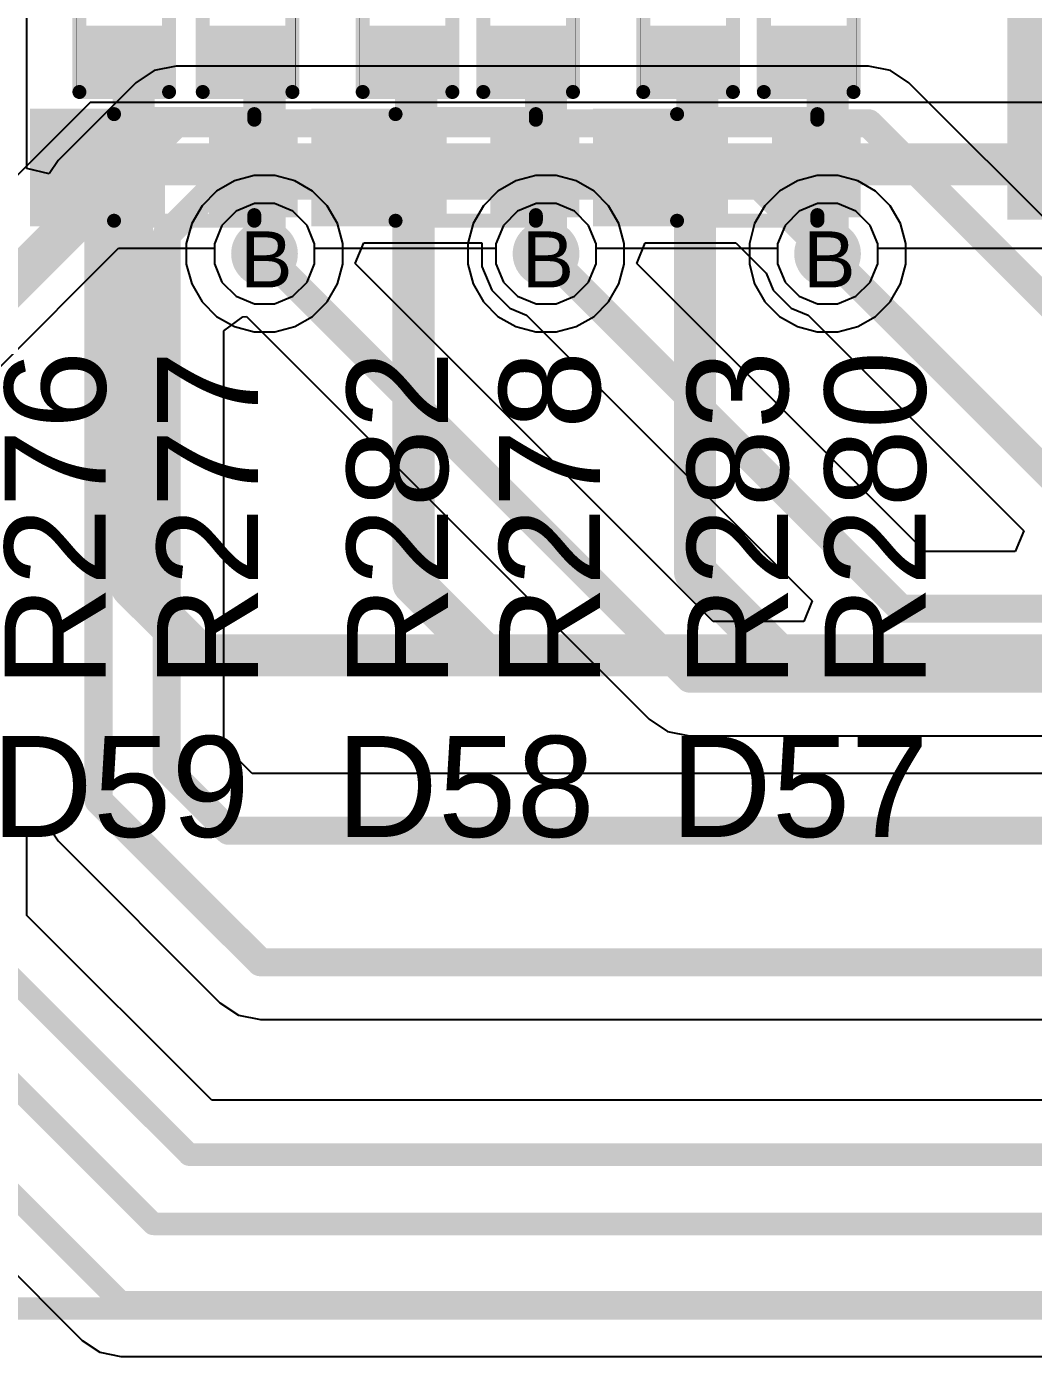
# Model space of a CAD drawing. Header units: inches. Extents: x 0 to 5379, y 0 to 5429.
# Drawn here: x 189.9 to 199.02, y 89.38 to 101.42 of the extents above; entities that cross this region are included whole.
import ezdxf

# ---------------------------------------------------------------- set-up
doc = ezdxf.new("R2010")
doc.units = ezdxf.units.IN
for name, color, linetype in [('Bottom Layer', 5, 'Continuous'), ('Bottom Solder', 6, 'Continuous'), ('Drill Drawing', 1, 'Continuous'), ('GND01', 16, 'Continuous'), ('GND02', 76, 'Continuous'), ('PWR', 156, 'Continuous'), ('SIG 01', 90, 'Continuous'), ('Top Layer', 1, 'Continuous'), ('Top Overlay', 2, 'Continuous'), ('Top Paste', 8, 'Continuous'), ('Top Solder', 216, 'Continuous'), ('Via Holes', 16, 'Continuous')]:
    doc.layers.add(name, color=color, linetype=linetype)
doc.styles.add('Arial', font='', dxfattribs={"height": 0.2})
doc.styles.get('Arial').set_extended_font_data('Arial')

# ---------------------------------------------------------------- blocks, each defined once
blk = doc.blocks.new('R___0402_487')
at = {"layer": 'Top Layer'}
for points in [[(-0.699, -0.318), (-0.699, 0.318), (-0.241, 0.318), (-0.241, -0.318)], [(0.241, -0.318), (0.241, 0.318), (0.699, 0.318), (0.699, -0.318)]]:
    blk.add_hatch(color=1, dxfattribs=at).paths.add_polyline_path(points)
at = {"layer": 'Top Paste'}
for points in [[(-0.699, -0.318), (-0.699, 0.318), (-0.241, 0.318), (-0.241, -0.318)], [(0.241, -0.318), (0.241, 0.318), (0.699, 0.318), (0.699, -0.318)]]:
    blk.add_hatch(color=8, dxfattribs=at).paths.add_polyline_path(points)
at = {"layer": 'Top Solder'}
for points in [[(-0.754, -0.373), (-0.754, 0.373), (-0.186, 0.373), (-0.186, -0.373)], [(0.186, -0.373), (0.186, 0.373), (0.754, 0.373), (0.754, -0.373)]]:
    blk.add_hatch(color=216, dxfattribs=at).paths.add_polyline_path(points)
at = {"layer": 'Top Overlay'}
for points in [[(-0.787, 0.406, 0.127, 0.127, 0), (0.787, 0.406, 0.127, 0.127, 0)], [(-0.787, 0.406, 0.127, 0.127, 0), (-0.787, -0.406, 0.127, 0.127, 0)], [(0.787, 0.406, 0.127, 0.127, 0), (0.787, -0.406, 0.127, 0.127, 0)], [(-0.787, -0.406, 0.127, 0.127, 0), (0.787, -0.406, 0.127, 0.127, 0)], [(-0.813, -0.432, 0.00323, 0.00323, 0), (0.813, -0.432, 0.00323, 0.00323, 0)]]:
    blk.add_lwpolyline(points, format="xyseb", dxfattribs=at)
for points in [[(-0.819, 0.406, 0.0635, 0.0635, 1), (-0.756, 0.406, 0.0635, 0.0635, 1)], [(-0.819, 0.406, 0.0635, 0.0635, 1), (-0.756, 0.406, 0.0635, 0.0635, 1)], [(0.756, 0.406, 0.0635, 0.0635, 1), (0.819, 0.406, 0.0635, 0.0635, 1)], [(0.756, 0.406, 0.0635, 0.0635, 1), (0.819, 0.406, 0.0635, 0.0635, 1)], [(-0.819, -0.406, 0.0635, 0.0635, 1), (-0.756, -0.406, 0.0635, 0.0635, 1)], [(-0.819, -0.406, 0.0635, 0.0635, 1), (-0.756, -0.406, 0.0635, 0.0635, 1)], [(0.756, -0.406, 0.0635, 0.0635, 1), (0.819, -0.406, 0.0635, 0.0635, 1)], [(0.756, -0.406, 0.0635, 0.0635, 1), (0.819, -0.406, 0.0635, 0.0635, 1)], [(-0.814, -0.432, 0.00161, 0.00161, 1), (-0.812, -0.432, 0.00161, 0.00161, 1)], [(0.812, -0.432, 0.00161, 0.00161, 1), (0.814, -0.432, 0.00161, 0.00161, 1)]]:
    blk.add_lwpolyline(points, format="xyseb", close=True, dxfattribs=at)
blk = doc.blocks.new('R___0402_488')
at = {"layer": 'Top Layer'}
for points in [[(-0.699, -0.318), (-0.699, 0.318), (-0.241, 0.318), (-0.241, -0.318)], [(0.241, -0.318), (0.241, 0.318), (0.699, 0.318), (0.699, -0.318)]]:
    blk.add_hatch(color=1, dxfattribs=at).paths.add_polyline_path(points)
at = {"layer": 'Top Paste'}
for points in [[(-0.699, -0.318), (-0.699, 0.318), (-0.241, 0.318), (-0.241, -0.318)], [(0.241, -0.318), (0.241, 0.318), (0.699, 0.318), (0.699, -0.318)]]:
    blk.add_hatch(color=8, dxfattribs=at).paths.add_polyline_path(points)
at = {"layer": 'Top Solder'}
for points in [[(-0.754, -0.373), (-0.754, 0.373), (-0.186, 0.373), (-0.186, -0.373)], [(0.186, -0.373), (0.186, 0.373), (0.754, 0.373), (0.754, -0.373)]]:
    blk.add_hatch(color=216, dxfattribs=at).paths.add_polyline_path(points)
at = {"layer": 'Top Overlay'}
for points in [[(-0.787, 0.406, 0.127, 0.127, 0), (0.787, 0.406, 0.127, 0.127, 0)], [(-0.787, 0.406, 0.127, 0.127, 0), (-0.787, -0.406, 0.127, 0.127, 0)], [(0.787, 0.406, 0.127, 0.127, 0), (0.787, -0.406, 0.127, 0.127, 0)], [(-0.787, -0.406, 0.127, 0.127, 0), (0.787, -0.406, 0.127, 0.127, 0)], [(-0.813, -0.432, 0.00323, 0.00323, 0), (0.813, -0.432, 0.00323, 0.00323, 0)]]:
    blk.add_lwpolyline(points, format="xyseb", dxfattribs=at)
for points in [[(-0.819, 0.406, 0.0635, 0.0635, 1), (-0.756, 0.406, 0.0635, 0.0635, 1)], [(-0.819, 0.406, 0.0635, 0.0635, 1), (-0.756, 0.406, 0.0635, 0.0635, 1)], [(0.756, 0.406, 0.0635, 0.0635, 1), (0.819, 0.406, 0.0635, 0.0635, 1)], [(0.756, 0.406, 0.0635, 0.0635, 1), (0.819, 0.406, 0.0635, 0.0635, 1)], [(-0.819, -0.406, 0.0635, 0.0635, 1), (-0.756, -0.406, 0.0635, 0.0635, 1)], [(-0.819, -0.406, 0.0635, 0.0635, 1), (-0.756, -0.406, 0.0635, 0.0635, 1)], [(0.756, -0.406, 0.0635, 0.0635, 1), (0.819, -0.406, 0.0635, 0.0635, 1)], [(0.756, -0.406, 0.0635, 0.0635, 1), (0.819, -0.406, 0.0635, 0.0635, 1)], [(-0.814, -0.432, 0.00161, 0.00161, 1), (-0.812, -0.432, 0.00161, 0.00161, 1)], [(0.812, -0.432, 0.00161, 0.00161, 1), (0.814, -0.432, 0.00161, 0.00161, 1)]]:
    blk.add_lwpolyline(points, format="xyseb", close=True, dxfattribs=at)
blk = doc.blocks.new('R___0402_490')
at = {"layer": 'Top Layer'}
for points in [[(-0.699, -0.318), (-0.699, 0.318), (-0.241, 0.318), (-0.241, -0.318)], [(0.241, -0.318), (0.241, 0.318), (0.699, 0.318), (0.699, -0.318)]]:
    blk.add_hatch(color=1, dxfattribs=at).paths.add_polyline_path(points)
at = {"layer": 'Top Paste'}
for points in [[(-0.699, -0.318), (-0.699, 0.318), (-0.241, 0.318), (-0.241, -0.318)], [(0.241, -0.318), (0.241, 0.318), (0.699, 0.318), (0.699, -0.318)]]:
    blk.add_hatch(color=8, dxfattribs=at).paths.add_polyline_path(points)
at = {"layer": 'Top Solder'}
for points in [[(-0.754, -0.373), (-0.754, 0.373), (-0.186, 0.373), (-0.186, -0.373)], [(0.186, -0.373), (0.186, 0.373), (0.754, 0.373), (0.754, -0.373)]]:
    blk.add_hatch(color=216, dxfattribs=at).paths.add_polyline_path(points)
at = {"layer": 'Top Overlay'}
for points in [[(-0.787, 0.406, 0.127, 0.127, 0), (0.787, 0.406, 0.127, 0.127, 0)], [(-0.787, 0.406, 0.127, 0.127, 0), (-0.787, -0.406, 0.127, 0.127, 0)], [(0.787, 0.406, 0.127, 0.127, 0), (0.787, -0.406, 0.127, 0.127, 0)], [(-0.787, -0.406, 0.127, 0.127, 0), (0.787, -0.406, 0.127, 0.127, 0)], [(-0.813, -0.432, 0.00323, 0.00323, 0), (0.813, -0.432, 0.00323, 0.00323, 0)]]:
    blk.add_lwpolyline(points, format="xyseb", dxfattribs=at)
for points in [[(-0.819, 0.406, 0.0635, 0.0635, 1), (-0.756, 0.406, 0.0635, 0.0635, 1)], [(-0.819, 0.406, 0.0635, 0.0635, 1), (-0.756, 0.406, 0.0635, 0.0635, 1)], [(0.756, 0.406, 0.0635, 0.0635, 1), (0.819, 0.406, 0.0635, 0.0635, 1)], [(0.756, 0.406, 0.0635, 0.0635, 1), (0.819, 0.406, 0.0635, 0.0635, 1)], [(-0.819, -0.406, 0.0635, 0.0635, 1), (-0.756, -0.406, 0.0635, 0.0635, 1)], [(-0.819, -0.406, 0.0635, 0.0635, 1), (-0.756, -0.406, 0.0635, 0.0635, 1)], [(0.756, -0.406, 0.0635, 0.0635, 1), (0.819, -0.406, 0.0635, 0.0635, 1)], [(0.756, -0.406, 0.0635, 0.0635, 1), (0.819, -0.406, 0.0635, 0.0635, 1)], [(-0.814, -0.432, 0.00161, 0.00161, 1), (-0.812, -0.432, 0.00161, 0.00161, 1)], [(0.812, -0.432, 0.00161, 0.00161, 1), (0.814, -0.432, 0.00161, 0.00161, 1)]]:
    blk.add_lwpolyline(points, format="xyseb", close=True, dxfattribs=at)
blk = doc.blocks.new('R___0402_492')
at = {"layer": 'Top Layer'}
for points in [[(-0.699, -0.318), (-0.699, 0.317), (-0.241, 0.317), (-0.241, -0.318)], [(0.241, -0.318), (0.241, 0.317), (0.699, 0.317), (0.699, -0.318)]]:
    blk.add_hatch(color=1, dxfattribs=at).paths.add_polyline_path(points)
at = {"layer": 'Top Paste'}
for points in [[(-0.699, -0.318), (-0.699, 0.317), (-0.241, 0.317), (-0.241, -0.318)], [(0.241, -0.318), (0.241, 0.317), (0.699, 0.317), (0.699, -0.318)]]:
    blk.add_hatch(color=8, dxfattribs=at).paths.add_polyline_path(points)
at = {"layer": 'Top Solder'}
for points in [[(-0.754, -0.373), (-0.754, 0.373), (-0.186, 0.373), (-0.186, -0.373)], [(0.186, -0.373), (0.186, 0.373), (0.754, 0.373), (0.754, -0.373)]]:
    blk.add_hatch(color=216, dxfattribs=at).paths.add_polyline_path(points)
at = {"layer": 'Top Overlay'}
for points in [[(0.787, 0.406, 0.127, 0.127, 0), (-0.787, 0.406, 0.127, 0.127, 0)], [(-0.787, -0.406, 0.127, 0.127, 0), (-0.787, 0.406, 0.127, 0.127, 0)], [(0.787, -0.406, 0.127, 0.127, 0), (0.787, 0.406, 0.127, 0.127, 0)], [(0.787, -0.406, 0.127, 0.127, 0), (-0.787, -0.406, 0.127, 0.127, 0)], [(0.813, -0.432, 0.00323, 0.00323, 0), (-0.813, -0.432, 0.00323, 0.00323, 0)]]:
    blk.add_lwpolyline(points, format="xyseb", dxfattribs=at)
for points in [[(-0.819, 0.406, 0.0635, 0.0635, 1), (-0.756, 0.406, 0.0635, 0.0635, 1)], [(-0.819, 0.406, 0.0635, 0.0635, 1), (-0.756, 0.406, 0.0635, 0.0635, 1)], [(0.756, 0.406, 0.0635, 0.0635, 1), (0.819, 0.406, 0.0635, 0.0635, 1)], [(0.756, 0.406, 0.0635, 0.0635, 1), (0.819, 0.406, 0.0635, 0.0635, 1)], [(-0.819, -0.406, 0.0635, 0.0635, 1), (-0.756, -0.406, 0.0635, 0.0635, 1)], [(-0.819, -0.406, 0.0635, 0.0635, 1), (-0.756, -0.406, 0.0635, 0.0635, 1)], [(0.756, -0.406, 0.0635, 0.0635, 1), (0.819, -0.406, 0.0635, 0.0635, 1)], [(0.756, -0.406, 0.0635, 0.0635, 1), (0.819, -0.406, 0.0635, 0.0635, 1)], [(-0.814, -0.432, 0.00161, 0.00161, 1), (-0.812, -0.432, 0.00161, 0.00161, 1)], [(0.812, -0.432, 0.00161, 0.00161, 1), (0.814, -0.432, 0.00161, 0.00161, 1)]]:
    blk.add_lwpolyline(points, format="xyseb", close=True, dxfattribs=at)
blk = doc.blocks.new('R___0402_493')
at = {"layer": 'Top Layer'}
for points in [[(-0.699, -0.318), (-0.699, 0.317), (-0.241, 0.317), (-0.241, -0.318)], [(0.241, -0.318), (0.241, 0.317), (0.699, 0.317), (0.699, -0.318)]]:
    blk.add_hatch(color=1, dxfattribs=at).paths.add_polyline_path(points)
at = {"layer": 'Top Paste'}
for points in [[(-0.699, -0.318), (-0.699, 0.317), (-0.241, 0.317), (-0.241, -0.318)], [(0.241, -0.318), (0.241, 0.317), (0.699, 0.317), (0.699, -0.318)]]:
    blk.add_hatch(color=8, dxfattribs=at).paths.add_polyline_path(points)
at = {"layer": 'Top Solder'}
for points in [[(-0.754, -0.373), (-0.754, 0.373), (-0.186, 0.373), (-0.186, -0.373)], [(0.186, -0.373), (0.186, 0.373), (0.754, 0.373), (0.754, -0.373)]]:
    blk.add_hatch(color=216, dxfattribs=at).paths.add_polyline_path(points)
at = {"layer": 'Top Overlay'}
for points in [[(0.787, 0.406, 0.127, 0.127, 0), (-0.787, 0.406, 0.127, 0.127, 0)], [(-0.787, -0.406, 0.127, 0.127, 0), (-0.787, 0.406, 0.127, 0.127, 0)], [(0.787, -0.406, 0.127, 0.127, 0), (0.787, 0.406, 0.127, 0.127, 0)], [(0.787, -0.406, 0.127, 0.127, 0), (-0.787, -0.406, 0.127, 0.127, 0)], [(0.813, -0.432, 0.00323, 0.00323, 0), (-0.813, -0.432, 0.00323, 0.00323, 0)]]:
    blk.add_lwpolyline(points, format="xyseb", dxfattribs=at)
for points in [[(-0.819, 0.406, 0.0635, 0.0635, 1), (-0.756, 0.406, 0.0635, 0.0635, 1)], [(-0.819, 0.406, 0.0635, 0.0635, 1), (-0.756, 0.406, 0.0635, 0.0635, 1)], [(0.756, 0.406, 0.0635, 0.0635, 1), (0.819, 0.406, 0.0635, 0.0635, 1)], [(0.756, 0.406, 0.0635, 0.0635, 1), (0.819, 0.406, 0.0635, 0.0635, 1)], [(-0.819, -0.406, 0.0635, 0.0635, 1), (-0.756, -0.406, 0.0635, 0.0635, 1)], [(-0.819, -0.406, 0.0635, 0.0635, 1), (-0.756, -0.406, 0.0635, 0.0635, 1)], [(0.756, -0.406, 0.0635, 0.0635, 1), (0.819, -0.406, 0.0635, 0.0635, 1)], [(0.756, -0.406, 0.0635, 0.0635, 1), (0.819, -0.406, 0.0635, 0.0635, 1)], [(-0.814, -0.432, 0.00161, 0.00161, 1), (-0.812, -0.432, 0.00161, 0.00161, 1)], [(0.812, -0.432, 0.00161, 0.00161, 1), (0.814, -0.432, 0.00161, 0.00161, 1)]]:
    blk.add_lwpolyline(points, format="xyseb", close=True, dxfattribs=at)
blk = doc.blocks.new('R___0402_494')
at = {"layer": 'Top Layer'}
for points in [[(-0.699, -0.318), (-0.699, 0.317), (-0.241, 0.317), (-0.241, -0.318)], [(0.241, -0.318), (0.241, 0.317), (0.699, 0.317), (0.699, -0.318)]]:
    blk.add_hatch(color=1, dxfattribs=at).paths.add_polyline_path(points)
at = {"layer": 'Top Paste'}
for points in [[(-0.699, -0.318), (-0.699, 0.317), (-0.241, 0.317), (-0.241, -0.318)], [(0.241, -0.318), (0.241, 0.317), (0.699, 0.317), (0.699, -0.318)]]:
    blk.add_hatch(color=8, dxfattribs=at).paths.add_polyline_path(points)
at = {"layer": 'Top Solder'}
for points in [[(-0.754, -0.373), (-0.754, 0.373), (-0.186, 0.373), (-0.186, -0.373)], [(0.186, -0.373), (0.186, 0.373), (0.754, 0.373), (0.754, -0.373)]]:
    blk.add_hatch(color=216, dxfattribs=at).paths.add_polyline_path(points)
at = {"layer": 'Top Overlay'}
for points in [[(0.787, 0.406, 0.127, 0.127, 0), (-0.787, 0.406, 0.127, 0.127, 0)], [(-0.787, -0.406, 0.127, 0.127, 0), (-0.787, 0.406, 0.127, 0.127, 0)], [(0.787, -0.406, 0.127, 0.127, 0), (0.787, 0.406, 0.127, 0.127, 0)], [(0.787, -0.406, 0.127, 0.127, 0), (-0.787, -0.406, 0.127, 0.127, 0)], [(0.813, -0.432, 0.00323, 0.00323, 0), (-0.813, -0.432, 0.00323, 0.00323, 0)]]:
    blk.add_lwpolyline(points, format="xyseb", dxfattribs=at)
for points in [[(-0.819, 0.406, 0.0635, 0.0635, 1), (-0.756, 0.406, 0.0635, 0.0635, 1)], [(-0.819, 0.406, 0.0635, 0.0635, 1), (-0.756, 0.406, 0.0635, 0.0635, 1)], [(0.756, 0.406, 0.0635, 0.0635, 1), (0.819, 0.406, 0.0635, 0.0635, 1)], [(0.756, 0.406, 0.0635, 0.0635, 1), (0.819, 0.406, 0.0635, 0.0635, 1)], [(-0.819, -0.406, 0.0635, 0.0635, 1), (-0.756, -0.406, 0.0635, 0.0635, 1)], [(-0.819, -0.406, 0.0635, 0.0635, 1), (-0.756, -0.406, 0.0635, 0.0635, 1)], [(0.756, -0.406, 0.0635, 0.0635, 1), (0.819, -0.406, 0.0635, 0.0635, 1)], [(0.756, -0.406, 0.0635, 0.0635, 1), (0.819, -0.406, 0.0635, 0.0635, 1)], [(-0.814, -0.432, 0.00161, 0.00161, 1), (-0.812, -0.432, 0.00161, 0.00161, 1)], [(0.812, -0.432, 0.00161, 0.00161, 1), (0.814, -0.432, 0.00161, 0.00161, 1)]]:
    blk.add_lwpolyline(points, format="xyseb", close=True, dxfattribs=at)
blk = doc.blocks.new('SOD_523_877')
at = {"layer": 'Top Layer'}
for points in [[(-0.9, 0.35), (-0.3, 0.35), (-0.3, -0.35), (-0.9, -0.35)], [(0.3, 0.35), (0.9, 0.35), (0.9, -0.35), (0.3, -0.35)]]:
    blk.add_hatch(color=1, dxfattribs=at).paths.add_polyline_path(points)
at = {"layer": 'Top Overlay'}
for points in [[(0.66, 0.356), (1.422, 0.356), (1.422, 0.534), (0.66, 0.534)], [(0.939, -0.381), (1.422, -0.381), (1.422, 0.381), (0.939, 0.381)], [(0.66, -0.533), (1.422, -0.533), (1.422, -0.355), (0.66, -0.355)]]:
    blk.add_hatch(color=2, dxfattribs=at).paths.add_polyline_path(points)
at = {"layer": 'Top Paste'}
for points in [[(-0.9, 0.35), (-0.3, 0.35), (-0.3, -0.35), (-0.9, -0.35)], [(0.3, 0.35), (0.9, 0.35), (0.9, -0.35), (0.3, -0.35)]]:
    blk.add_hatch(color=8, dxfattribs=at).paths.add_polyline_path(points)
at = {"layer": 'Top Solder'}
for points in [[(-1.002, 0.452), (-0.198, 0.452), (-0.198, -0.452), (-1.002, -0.452)], [(0.198, 0.452), (1.002, 0.452), (1.002, -0.452), (0.198, -0.452)]]:
    blk.add_hatch(color=216, dxfattribs=at).paths.add_polyline_path(points)
at = {"layer": 'Top Overlay'}
for points in [[(0.66, 0.483, 0.127, 0.127, 0), (-0.61, 0.483, 0.127, 0.127, 0)], [(-0.61, 0.482, 0.127, 0.127, 0), (-0.61, 0.432, 0.127, 0.127, 0)], [(-0.61, -0.432, 0.127, 0.127, 0), (-0.61, -0.482, 0.127, 0.127, 0)], [(0.66, -0.483, 0.127, 0.127, 0), (-0.61, -0.483, 0.127, 0.127, 0)]]:
    blk.add_lwpolyline(points, format="xyseb", dxfattribs=at)
for points in [[(-0.641, 0.483, 0.0635, 0.0635, 1), (-0.578, 0.483, 0.0635, 0.0635, 1)], [(-0.641, 0.482, 0.0635, 0.0635, 1), (-0.578, 0.482, 0.0635, 0.0635, 1)], [(-0.641, 0.432, 0.0635, 0.0635, 1), (-0.578, 0.432, 0.0635, 0.0635, 1)], [(0.629, 0.483, 0.0635, 0.0635, 1), (0.692, 0.483, 0.0635, 0.0635, 1)], [(-0.641, -0.432, 0.0635, 0.0635, 1), (-0.578, -0.432, 0.0635, 0.0635, 1)], [(-0.641, -0.482, 0.0635, 0.0635, 1), (-0.578, -0.482, 0.0635, 0.0635, 1)], [(-0.641, -0.483, 0.0635, 0.0635, 1), (-0.578, -0.483, 0.0635, 0.0635, 1)], [(0.629, -0.483, 0.0635, 0.0635, 1), (0.692, -0.483, 0.0635, 0.0635, 1)]]:
    blk.add_lwpolyline(points, format="xyseb", close=True, dxfattribs=at)
blk = doc.blocks.new('SOD_523_878')
at = {"layer": 'Top Layer'}
for points in [[(-0.9, 0.35), (-0.3, 0.35), (-0.3, -0.35), (-0.9, -0.35)], [(0.3, 0.35), (0.9, 0.35), (0.9, -0.35), (0.3, -0.35)]]:
    blk.add_hatch(color=1, dxfattribs=at).paths.add_polyline_path(points)
at = {"layer": 'Top Overlay'}
for points in [[(0.66, 0.356), (1.422, 0.356), (1.422, 0.533), (0.66, 0.533)], [(0.939, -0.381), (1.422, -0.381), (1.422, 0.381), (0.939, 0.381)], [(0.66, -0.533), (1.422, -0.533), (1.422, -0.356), (0.66, -0.356)]]:
    blk.add_hatch(color=2, dxfattribs=at).paths.add_polyline_path(points)
at = {"layer": 'Top Paste'}
for points in [[(-0.9, 0.35), (-0.3, 0.35), (-0.3, -0.35), (-0.9, -0.35)], [(0.3, 0.35), (0.9, 0.35), (0.9, -0.35), (0.3, -0.35)]]:
    blk.add_hatch(color=8, dxfattribs=at).paths.add_polyline_path(points)
at = {"layer": 'Top Solder'}
for points in [[(-1.002, 0.452), (-0.198, 0.452), (-0.198, -0.452), (-1.002, -0.452)], [(0.198, 0.452), (1.002, 0.452), (1.002, -0.452), (0.198, -0.452)]]:
    blk.add_hatch(color=216, dxfattribs=at).paths.add_polyline_path(points)
at = {"layer": 'Top Overlay'}
for points in [[(0.66, 0.483, 0.127, 0.127, 0), (-0.61, 0.483, 0.127, 0.127, 0)], [(-0.61, 0.482, 0.127, 0.127, 0), (-0.61, 0.432, 0.127, 0.127, 0)], [(-0.61, -0.432, 0.127, 0.127, 0), (-0.61, -0.482, 0.127, 0.127, 0)], [(0.66, -0.483, 0.127, 0.127, 0), (-0.61, -0.483, 0.127, 0.127, 0)]]:
    blk.add_lwpolyline(points, format="xyseb", dxfattribs=at)
for points in [[(-0.641, 0.483, 0.0635, 0.0635, 1), (-0.578, 0.483, 0.0635, 0.0635, 1)], [(-0.641, 0.482, 0.0635, 0.0635, 1), (-0.578, 0.482, 0.0635, 0.0635, 1)], [(-0.641, 0.432, 0.0635, 0.0635, 1), (-0.578, 0.432, 0.0635, 0.0635, 1)], [(0.629, 0.483, 0.0635, 0.0635, 1), (0.692, 0.483, 0.0635, 0.0635, 1)], [(-0.641, -0.432, 0.0635, 0.0635, 1), (-0.578, -0.432, 0.0635, 0.0635, 1)], [(-0.641, -0.482, 0.0635, 0.0635, 1), (-0.578, -0.482, 0.0635, 0.0635, 1)], [(-0.641, -0.483, 0.0635, 0.0635, 1), (-0.578, -0.483, 0.0635, 0.0635, 1)], [(0.629, -0.483, 0.0635, 0.0635, 1), (0.692, -0.483, 0.0635, 0.0635, 1)]]:
    blk.add_lwpolyline(points, format="xyseb", close=True, dxfattribs=at)
blk = doc.blocks.new('SOD_523_879')
at = {"layer": 'Top Layer'}
for points in [[(-0.9, 0.35), (-0.3, 0.35), (-0.3, -0.35), (-0.9, -0.35)], [(0.3, 0.35), (0.9, 0.35), (0.9, -0.35), (0.3, -0.35)]]:
    blk.add_hatch(color=1, dxfattribs=at).paths.add_polyline_path(points)
at = {"layer": 'Top Overlay'}
for points in [[(0.66, 0.356), (1.422, 0.356), (1.422, 0.533), (0.66, 0.533)], [(0.939, -0.381), (1.422, -0.381), (1.422, 0.381), (0.939, 0.381)], [(0.66, -0.533), (1.422, -0.533), (1.422, -0.356), (0.66, -0.356)]]:
    blk.add_hatch(color=2, dxfattribs=at).paths.add_polyline_path(points)
at = {"layer": 'Top Paste'}
for points in [[(-0.9, 0.35), (-0.3, 0.35), (-0.3, -0.35), (-0.9, -0.35)], [(0.3, 0.35), (0.9, 0.35), (0.9, -0.35), (0.3, -0.35)]]:
    blk.add_hatch(color=8, dxfattribs=at).paths.add_polyline_path(points)
at = {"layer": 'Top Solder'}
for points in [[(-1.002, 0.452), (-0.198, 0.452), (-0.198, -0.452), (-1.002, -0.452)], [(0.198, 0.452), (1.002, 0.452), (1.002, -0.452), (0.198, -0.452)]]:
    blk.add_hatch(color=216, dxfattribs=at).paths.add_polyline_path(points)
at = {"layer": 'Top Overlay'}
for points in [[(0.66, 0.483, 0.127, 0.127, 0), (-0.61, 0.483, 0.127, 0.127, 0)], [(-0.61, 0.482, 0.127, 0.127, 0), (-0.61, 0.432, 0.127, 0.127, 0)], [(-0.61, -0.432, 0.127, 0.127, 0), (-0.61, -0.482, 0.127, 0.127, 0)], [(0.66, -0.483, 0.127, 0.127, 0), (-0.61, -0.483, 0.127, 0.127, 0)]]:
    blk.add_lwpolyline(points, format="xyseb", dxfattribs=at)
for points in [[(-0.641, 0.483, 0.0635, 0.0635, 1), (-0.578, 0.483, 0.0635, 0.0635, 1)], [(-0.641, 0.482, 0.0635, 0.0635, 1), (-0.578, 0.482, 0.0635, 0.0635, 1)], [(-0.641, 0.432, 0.0635, 0.0635, 1), (-0.578, 0.432, 0.0635, 0.0635, 1)], [(0.629, 0.483, 0.0635, 0.0635, 1), (0.692, 0.483, 0.0635, 0.0635, 1)], [(-0.641, -0.432, 0.0635, 0.0635, 1), (-0.578, -0.432, 0.0635, 0.0635, 1)], [(-0.641, -0.482, 0.0635, 0.0635, 1), (-0.578, -0.482, 0.0635, 0.0635, 1)], [(-0.641, -0.483, 0.0635, 0.0635, 1), (-0.578, -0.483, 0.0635, 0.0635, 1)], [(0.629, -0.483, 0.0635, 0.0635, 1), (0.692, -0.483, 0.0635, 0.0635, 1)]]:
    blk.add_lwpolyline(points, format="xyseb", close=True, dxfattribs=at)

msp = doc.modelspace()

# ---------------------------------------------------------------- hatches: boundary and pattern name
at = {"layer": 'Bottom Layer'}
h = msp.add_hatch(color=5, dxfattribs=at)
edge = h.paths.add_edge_path()
edge.add_arc((192.058, 99.365), 0.2, 0, 360)
h = msp.add_hatch(color=5, dxfattribs=at)
edge = h.paths.add_edge_path()
edge.add_arc((194.607, 99.365), 0.2, 0, 360)
h = msp.add_hatch(color=5, dxfattribs=at)
edge = h.paths.add_edge_path()
edge.add_arc((197.156, 99.365), 0.2, 0, 360)
at = {"layer": 'Bottom Solder'}
h = msp.add_hatch(color=6, dxfattribs=at)
edge = h.paths.add_edge_path()
edge.add_arc((192.058, 99.365), 0.302, 0, 360)
h = msp.add_hatch(color=6, dxfattribs=at)
edge = h.paths.add_edge_path()
edge.add_arc((194.607, 99.365), 0.302, 0, 360)
h = msp.add_hatch(color=6, dxfattribs=at)
edge = h.paths.add_edge_path()
edge.add_arc((197.156, 99.365), 0.302, 0, 360)
at = {"layer": 'GND01'}
h = msp.add_hatch(color=16, dxfattribs=at)
edge = h.paths.add_edge_path()
edge.add_arc((192.058, 99.365), 0.2, 0, 360)
h = msp.add_hatch(color=16, dxfattribs=at)
edge = h.paths.add_edge_path()
edge.add_arc((194.607, 99.365), 0.2, 0, 360)
h = msp.add_hatch(color=16, dxfattribs=at)
edge = h.paths.add_edge_path()
edge.add_arc((197.156, 99.365), 0.2, 0, 360)
at = {"layer": 'GND02'}
h = msp.add_hatch(color=76, dxfattribs=at)
edge = h.paths.add_edge_path()
edge.add_arc((192.058, 99.365), 0.2, 0, 360)
h = msp.add_hatch(color=76, dxfattribs=at)
edge = h.paths.add_edge_path()
edge.add_arc((194.607, 99.365), 0.2, 0, 360)
h = msp.add_hatch(color=76, dxfattribs=at)
edge = h.paths.add_edge_path()
edge.add_arc((197.156, 99.365), 0.2, 0, 360)
at = {"layer": 'PWR'}
h = msp.add_hatch(color=156, dxfattribs=at)
edge = h.paths.add_edge_path()
edge.add_arc((192.058, 99.365), 0.2, 0, 360)
h = msp.add_hatch(color=156, dxfattribs=at)
edge = h.paths.add_edge_path()
edge.add_arc((194.607, 99.365), 0.2, 0, 360)
h = msp.add_hatch(color=156, dxfattribs=at)
edge = h.paths.add_edge_path()
edge.add_arc((197.156, 99.365), 0.2, 0, 360)
at = {"layer": 'SIG 01'}
h = msp.add_hatch(color=90, dxfattribs=at)
edge = h.paths.add_edge_path()
edge.add_arc((192.058, 99.365), 0.2, 0, 360)
h = msp.add_hatch(color=90, dxfattribs=at)
edge = h.paths.add_edge_path()
edge.add_arc((194.607, 99.365), 0.2, 0, 360)
h = msp.add_hatch(color=90, dxfattribs=at)
edge = h.paths.add_edge_path()
edge.add_arc((197.156, 99.365), 0.2, 0, 360)
at = {"layer": 'Top Layer'}
msp.add_hatch(color=1, dxfattribs=at).paths.add_polyline_path([(198.785, 99.674), (200.554, 99.674), (200.554, 105.826), (198.785, 105.826)])
h = msp.add_hatch(color=1, dxfattribs=at)
edge = h.paths.add_edge_path()
edge.add_arc((192.058, 99.365), 0.2, 0, 360)
h = msp.add_hatch(color=1, dxfattribs=at)
edge = h.paths.add_edge_path()
edge.add_arc((194.607, 99.365), 0.2, 0, 360)
h = msp.add_hatch(color=1, dxfattribs=at)
edge = h.paths.add_edge_path()
edge.add_arc((197.156, 99.365), 0.2, 0, 360)
at = {"layer": 'Top Solder'}
h = msp.add_hatch(color=216, dxfattribs=at)
edge = h.paths.add_edge_path()
edge.add_arc((192.058, 99.365), 0.302, 0, 360)
h = msp.add_hatch(color=216, dxfattribs=at)
edge = h.paths.add_edge_path()
edge.add_arc((194.607, 99.365), 0.302, 0, 360)
h = msp.add_hatch(color=216, dxfattribs=at)
edge = h.paths.add_edge_path()
edge.add_arc((197.156, 99.365), 0.302, 0, 360)
at = {"layer": 'Via Holes'}
h = msp.add_hatch(color=7, dxfattribs=at)
edge = h.paths.add_edge_path()
edge.add_arc((192.058, 99.365), 0.1, 0, 360)
h = msp.add_hatch(color=7, dxfattribs=at)
edge = h.paths.add_edge_path()
edge.add_arc((194.607, 99.365), 0.1, 0, 360)
h = msp.add_hatch(color=7, dxfattribs=at)
edge = h.paths.add_edge_path()
edge.add_arc((197.156, 99.365), 0.1, 0, 360)

# ---------------------------------------------------------------- linework, layer by layer
at = {"layer": 'Bottom Layer'}
for p, q in [((191.785, 100.025), (191.624, 99.931)), ((191.965, 100.073), (191.785, 100.025)), ((192.152, 100.073), (191.965, 100.073)), ((192.332, 100.025), (192.152, 100.073)), ((192.493, 99.931), (192.332, 100.025)), ((194.334, 100.025), (194.172, 99.931)), ((194.514, 100.073), (194.334, 100.025)), ((194.7, 100.073), (194.514, 100.073)), ((194.88, 100.025), (194.7, 100.073)), ((195.042, 99.931), (194.88, 100.025)), ((196.883, 100.025), (196.721, 99.931)), ((197.063, 100.073), (196.883, 100.025)), ((197.249, 100.073), (197.063, 100.073)), ((197.429, 100.025), (197.249, 100.073)), ((197.591, 99.931), (197.429, 100.025)), ((191.624, 99.931), (191.492, 99.8)), ((192.625, 99.8), (192.493, 99.931)), ((194.172, 99.931), (194.041, 99.8)), ((195.174, 99.8), (195.042, 99.931)), ((196.721, 99.931), (196.589, 99.8)), ((197.722, 99.8), (197.591, 99.931)), ((191.492, 99.8), (191.399, 99.638)), ((192.718, 99.638), (192.625, 99.8)), ((194.041, 99.8), (193.947, 99.638)), ((195.267, 99.638), (195.174, 99.8)), ((196.589, 99.8), (196.496, 99.638)), ((197.816, 99.638), (197.722, 99.8)), ((191.399, 99.638), (191.35, 99.458)), ((192.766, 99.458), (192.718, 99.638)), ((193.947, 99.638), (193.899, 99.458)), ((195.315, 99.458), (195.267, 99.638)), ((196.496, 99.638), (196.448, 99.458)), ((197.864, 99.458), (197.816, 99.638)), ((191.35, 99.458), (191.35, 99.272)), ((192.766, 99.272), (192.766, 99.458)), ((193.899, 99.458), (193.899, 99.272)), ((195.315, 99.272), (195.315, 99.458)), ((196.448, 99.458), (196.448, 99.272)), ((197.864, 99.272), (197.864, 99.458)), ((191.35, 99.272), (191.399, 99.092)), ((192.718, 99.092), (192.766, 99.272)), ((193.899, 99.272), (193.947, 99.092)), ((195.267, 99.092), (195.315, 99.272)), ((196.448, 99.272), (196.496, 99.092)), ((197.816, 99.092), (197.864, 99.272)), ((191.399, 99.092), (191.492, 98.93)), ((192.625, 98.93), (192.718, 99.092)), ((193.947, 99.092), (194.041, 98.93)), ((195.174, 98.93), (195.267, 99.092)), ((196.496, 99.092), (196.589, 98.93)), ((197.722, 98.93), (197.816, 99.092)), ((191.492, 98.93), (191.624, 98.798)), ((192.493, 98.798), (192.625, 98.93)), ((194.041, 98.93), (194.172, 98.798)), ((195.042, 98.798), (195.174, 98.93)), ((196.589, 98.93), (196.721, 98.798)), ((197.591, 98.798), (197.722, 98.93)), ((191.624, 98.798), (191.785, 98.705)), ((192.332, 98.705), (192.493, 98.798)), ((194.172, 98.798), (194.334, 98.705)), ((194.88, 98.705), (195.042, 98.798)), ((196.721, 98.798), (196.883, 98.705)), ((197.429, 98.705), (197.591, 98.798)), ((191.785, 98.705), (191.965, 98.657)), ((192.152, 98.657), (192.332, 98.705)), ((194.334, 98.705), (194.514, 98.657)), ((194.7, 98.657), (194.88, 98.705)), ((196.883, 98.705), (197.063, 98.657)), ((197.249, 98.657), (197.429, 98.705)), ((191.965, 98.657), (192.152, 98.657)), ((194.514, 98.657), (194.7, 98.657)), ((197.063, 98.657), (197.249, 98.657))]:
    msp.add_line(p, q, dxfattribs=at)
at = {"layer": 'GND01'}
for p, q in [((191.801, 99.75), (191.673, 99.622)), ((191.968, 99.819), (191.801, 99.75)), ((192.149, 99.819), (191.968, 99.819)), ((192.315, 99.75), (192.149, 99.819)), ((192.443, 99.622), (192.315, 99.75)), ((194.35, 99.75), (194.222, 99.622)), ((194.517, 99.819), (194.35, 99.75)), ((194.698, 99.819), (194.517, 99.819)), ((194.864, 99.75), (194.698, 99.819)), ((194.992, 99.622), (194.864, 99.75)), ((196.899, 99.75), (196.771, 99.622)), ((197.065, 99.819), (196.899, 99.75)), ((197.246, 99.819), (197.065, 99.819)), ((197.413, 99.75), (197.246, 99.819)), ((197.541, 99.622), (197.413, 99.75)), ((191.673, 99.622), (191.604, 99.455)), ((192.512, 99.455), (192.443, 99.622)), ((194.222, 99.622), (194.153, 99.455)), ((195.061, 99.455), (194.992, 99.622)), ((196.771, 99.622), (196.702, 99.455)), ((197.61, 99.455), (197.541, 99.622)), ((191.604, 99.455), (191.604, 99.274)), ((192.512, 99.274), (192.512, 99.455)), ((194.153, 99.455), (194.153, 99.274)), ((195.061, 99.274), (195.061, 99.455)), ((196.702, 99.455), (196.702, 99.274)), ((197.61, 99.274), (197.61, 99.455)), ((191.604, 99.274), (191.673, 99.108)), ((192.443, 99.108), (192.512, 99.274)), ((194.153, 99.274), (194.222, 99.108)), ((194.992, 99.108), (195.061, 99.274)), ((196.702, 99.274), (196.771, 99.108)), ((197.541, 99.108), (197.61, 99.274)), ((191.673, 99.108), (191.801, 98.98)), ((192.315, 98.98), (192.443, 99.108)), ((194.222, 99.108), (194.35, 98.98)), ((194.864, 98.98), (194.992, 99.108)), ((196.771, 99.108), (196.899, 98.98)), ((197.413, 98.98), (197.541, 99.108)), ((191.801, 98.98), (191.968, 98.911)), ((191.968, 98.911), (192.149, 98.911)), ((192.149, 98.911), (192.315, 98.98)), ((194.35, 98.98), (194.517, 98.911)), ((194.517, 98.911), (194.698, 98.911)), ((194.698, 98.911), (194.864, 98.98)), ((196.899, 98.98), (197.065, 98.911)), ((197.065, 98.911), (197.246, 98.911)), ((197.246, 98.911), (197.413, 98.98))]:
    msp.add_line(p, q, dxfattribs=at)
at = {"layer": 'GND02'}
for p, q in [((191.801, 99.75), (191.673, 99.622)), ((191.968, 99.819), (191.801, 99.75)), ((192.149, 99.819), (191.968, 99.819)), ((192.315, 99.75), (192.149, 99.819)), ((192.443, 99.622), (192.315, 99.75)), ((194.35, 99.75), (194.222, 99.622)), ((194.517, 99.819), (194.35, 99.75)), ((194.698, 99.819), (194.517, 99.819)), ((194.864, 99.75), (194.698, 99.819)), ((194.992, 99.622), (194.864, 99.75)), ((196.899, 99.75), (196.771, 99.622)), ((197.065, 99.819), (196.899, 99.75)), ((197.246, 99.819), (197.065, 99.819)), ((197.413, 99.75), (197.246, 99.819)), ((197.541, 99.622), (197.413, 99.75)), ((191.673, 99.622), (191.604, 99.455)), ((192.512, 99.455), (192.443, 99.622)), ((194.222, 99.622), (194.153, 99.455)), ((195.061, 99.455), (194.992, 99.622)), ((196.771, 99.622), (196.702, 99.455)), ((197.61, 99.455), (197.541, 99.622)), ((191.604, 99.455), (191.604, 99.274)), ((192.512, 99.274), (192.512, 99.455)), ((194.153, 99.455), (194.153, 99.274)), ((195.061, 99.274), (195.061, 99.455)), ((196.702, 99.455), (196.702, 99.274)), ((197.61, 99.274), (197.61, 99.455)), ((191.604, 99.274), (191.673, 99.108)), ((192.443, 99.108), (192.512, 99.274)), ((194.153, 99.274), (194.222, 99.108)), ((194.992, 99.108), (195.061, 99.274)), ((196.702, 99.274), (196.771, 99.108)), ((197.541, 99.108), (197.61, 99.274)), ((191.673, 99.108), (191.801, 98.98)), ((192.315, 98.98), (192.443, 99.108)), ((194.222, 99.108), (194.35, 98.98)), ((194.864, 98.98), (194.992, 99.108)), ((196.771, 99.108), (196.899, 98.98)), ((197.413, 98.98), (197.541, 99.108)), ((191.801, 98.98), (191.968, 98.911)), ((191.968, 98.911), (192.149, 98.911)), ((192.149, 98.911), (192.315, 98.98)), ((194.35, 98.98), (194.517, 98.911)), ((194.517, 98.911), (194.698, 98.911)), ((194.698, 98.911), (194.864, 98.98)), ((196.899, 98.98), (197.065, 98.911)), ((197.065, 98.911), (197.246, 98.911)), ((197.246, 98.911), (197.413, 98.98))]:
    msp.add_line(p, q, dxfattribs=at)
at = {"layer": 'PWR'}
for p, q in [((190.479, 100.736), (187.253, 97.511)), ((217.532, 100.736), (190.479, 100.736)), ((188.574, 97.253), (190.737, 99.416)), ((190.737, 99.416), (191.604, 99.416)), ((191.604, 99.416), (191.604, 99.274)), ((192.512, 99.274), (192.512, 99.416)), ((192.512, 99.416), (194.153, 99.416)), ((194.153, 99.416), (194.153, 99.274)), ((195.061, 99.274), (195.061, 99.416)), ((195.061, 99.416), (196.702, 99.416)), ((196.702, 99.416), (196.702, 99.274)), ((197.61, 99.274), (197.61, 99.416)), ((197.61, 99.416), (208.869, 99.416)), ((191.604, 99.274), (191.673, 99.108)), ((192.443, 99.108), (192.512, 99.274)), ((194.153, 99.274), (194.222, 99.108)), ((194.992, 99.108), (195.061, 99.274)), ((196.702, 99.274), (196.771, 99.108)), ((197.541, 99.108), (197.61, 99.274)), ((191.673, 99.108), (191.801, 98.98)), ((192.315, 98.98), (192.443, 99.108)), ((194.222, 99.108), (194.35, 98.98)), ((194.864, 98.98), (194.992, 99.108)), ((196.771, 99.108), (196.899, 98.98)), ((197.413, 98.98), (197.541, 99.108)), ((191.801, 98.98), (191.968, 98.911)), ((191.968, 98.911), (192.149, 98.911)), ((192.149, 98.911), (192.315, 98.98)), ((194.35, 98.98), (194.517, 98.911)), ((194.517, 98.911), (194.698, 98.911)), ((194.698, 98.911), (194.864, 98.98)), ((196.899, 98.98), (197.065, 98.911)), ((197.065, 98.911), (197.246, 98.911)), ((197.246, 98.911), (197.413, 98.98))]:
    msp.add_line(p, q, dxfattribs=at)
for points in [[(188.075, 97.395, 0.381, 0.381, 0), (190.855, 100.175, 0.381, 0.381, 0)], [(190.855, 100.175, 0.381, 0.381, 0), (220.894, 100.175, 0.381, 0.381, 0)]]:
    msp.add_lwpolyline(points, format="xyseb", dxfattribs=at)
msp.add_lwpolyline([(190.76, 100.175, 0.191, 0.191, 1), (190.95, 100.175, 0.191, 0.191, 1)], format="xyseb", close=True, dxfattribs=at)
msp.add_lwpolyline([(190.76, 100.175, 0.191, 0.191, 1), (190.95, 100.175, 0.191, 0.191, 1)], format="xyseb", close=True, dxfattribs=at)
at = {"layer": 'SIG 01'}
for p, q in [((189.905, 100.138), (189.905, 105.152)), ((191.06, 101.026), (190.892, 100.913)), ((191.259, 101.065), (191.06, 101.026)), ((197.527, 101.065), (191.259, 101.065)), ((197.725, 101.026), (197.527, 101.065)), ((197.893, 100.913), (197.725, 101.026)), ((190.892, 100.913), (190.189, 100.21)), ((190.892, 100.913), (190.892, 100.913)), ((200.828, 97.978), (197.893, 100.913)), ((190.108, 100.088), (189.905, 100.138)), ((190.189, 100.21), (190.108, 100.088)), ((192.879, 99.276), (192.957, 99.464)), ((192.957, 99.464), (194.026, 99.464)), ((194.026, 99.464), (194.026, 99.249)), ((195.428, 99.276), (195.506, 99.464)), ((195.506, 99.464), (196.324, 99.464)), ((196.324, 99.464), (196.6, 99.188)), ((196.121, 96.034), (192.879, 99.276)), ((198.037, 96.667), (195.428, 99.276)), ((194.026, 99.249), (194.115, 99.036)), ((196.6, 99.188), (196.663, 99.036)), ((194.115, 99.036), (194.278, 98.872)), ((196.663, 99.036), (196.827, 98.872)), ((191.691, 98.668), (191.861, 98.794)), ((191.861, 98.794), (191.894, 98.797)), ((191.894, 98.797), (195.54, 95.15)), ((194.278, 98.872), (194.43, 98.809)), ((194.43, 98.809), (197.017, 96.222)), ((196.827, 98.872), (196.979, 98.809)), ((196.979, 98.809), (198.933, 96.855)), ((191.691, 94.912), (191.691, 98.668)), ((198.933, 96.855), (198.855, 96.667)), ((198.855, 96.667), (198.037, 96.667)), ((197.017, 96.222), (196.94, 96.034)), ((196.94, 96.034), (196.121, 96.034)), ((195.54, 95.15), (195.708, 95.038)), ((195.708, 95.038), (195.907, 94.999)), ((195.907, 94.999), (214.322, 94.999)), ((191.947, 94.656), (191.691, 94.912)), ((214.375, 94.656), (191.947, 94.656)), ((189.905, 94.118), (190.108, 94.168)), ((189.905, 93.371), (189.905, 94.118)), ((190.108, 94.168), (190.189, 94.046)), ((190.189, 94.046), (191.654, 92.58)), ((191.58, 91.696), (189.905, 93.371)), ((191.654, 92.58), (191.822, 92.468)), ((191.822, 92.468), (192.021, 92.429)), ((192.021, 92.429), (216.374, 92.429)), ((187.821, 92.107), (190.408, 89.52)), ((216.435, 91.696), (191.58, 91.696)), ((190.408, 89.52), (190.567, 89.414)), ((190.567, 89.414), (190.756, 89.376)), ((190.756, 89.376), (217.354, 89.376))]:
    msp.add_line(p, q, dxfattribs=at)
for points in [[(190.555, 99.844, 0.254, 0.254, 0), (191.259, 100.547, 0.254, 0.254, 0)], [(191.259, 100.547, 0.254, 0.254, 0), (197.527, 100.547, 0.254, 0.254, 0)], [(197.527, 100.547, 0.254, 0.254, 0), (200.614, 97.46, 0.254, 0.254, 0)], [(191.173, 99.539, 0.254, 0.254, 0), (191.615, 99.982, 0.254, 0.254, 0)], [(191.615, 99.982, 0.254, 0.254, 0), (196.539, 99.982, 0.254, 0.254, 0)], [(196.539, 99.982, 0.254, 0.254, 0), (197.156, 99.365, 0.254, 0.254, 0)], [(190.555, 94.412, 0.254, 0.254, 0), (190.555, 99.844, 0.254, 0.254, 0)], [(191.173, 94.698, 0.254, 0.254, 0), (191.173, 99.539, 0.254, 0.254, 0)], [(192.058, 99.365, 0.254, 0.254, 0), (195.907, 95.516, 0.254, 0.254, 0)], [(194.607, 99.365, 0.254, 0.254, 0), (197.823, 96.149, 0.254, 0.254, 0)], [(197.156, 99.365, 0.254, 0.254, 0), (199.754, 96.767, 0.254, 0.254, 0)], [(197.823, 96.149, 0.254, 0.254, 0), (227.491, 96.149, 0.254, 0.254, 0)], [(195.907, 95.516, 0.254, 0.254, 0), (227.867, 95.516, 0.254, 0.254, 0)], [(191.173, 94.698, 0.254, 0.254, 0), (191.732, 94.138, 0.254, 0.254, 0)], [(190.555, 94.412, 0.254, 0.254, 0), (192.021, 92.947, 0.254, 0.254, 0)], [(191.732, 94.138, 0.254, 0.254, 0), (222.145, 94.138, 0.254, 0.254, 0)], [(189.412, 93.167, 0.203, 0.203, 0), (191.376, 91.204, 0.203, 0.203, 0)], [(192.021, 92.947, 0.254, 0.254, 0), (221.072, 92.947, 0.254, 0.254, 0)], [(188.777, 92.85, 0.203, 0.203, 0), (191.051, 90.576, 0.203, 0.203, 0)], [(188.169, 92.455, 0.203, 0.203, 0), (190.756, 89.868, 0.203, 0.203, 0)], [(191.376, 91.204, 0.203, 0.203, 0), (221.811, 91.204, 0.203, 0.203, 0)], [(191.051, 90.576, 0.203, 0.203, 0), (221.43, 90.576, 0.203, 0.203, 0)], [(190.756, 89.868, 0.203, 0.203, 0), (217.684, 89.868, 0.203, 0.203, 0)]]:
    msp.add_lwpolyline(points, format="xyseb", dxfattribs=at)
for points in [[(191.195, 100.547, 0.127, 0.127, 1), (191.322, 100.547, 0.127, 0.127, 1)], [(191.195, 100.547, 0.127, 0.127, 1), (191.322, 100.547, 0.127, 0.127, 1)], [(197.463, 100.547, 0.127, 0.127, 1), (197.59, 100.547, 0.127, 0.127, 1)], [(197.463, 100.547, 0.127, 0.127, 1), (197.59, 100.547, 0.127, 0.127, 1)], [(191.551, 99.982, 0.127, 0.127, 1), (191.678, 99.982, 0.127, 0.127, 1)], [(191.551, 99.982, 0.127, 0.127, 1), (191.678, 99.982, 0.127, 0.127, 1)], [(196.475, 99.982, 0.127, 0.127, 1), (196.602, 99.982, 0.127, 0.127, 1)], [(196.475, 99.982, 0.127, 0.127, 1), (196.602, 99.982, 0.127, 0.127, 1)], [(190.492, 99.844, 0.127, 0.127, 1), (190.619, 99.844, 0.127, 0.127, 1)], [(190.492, 99.844, 0.127, 0.127, 1), (190.619, 99.844, 0.127, 0.127, 1)], [(191.109, 99.539, 0.127, 0.127, 1), (191.236, 99.539, 0.127, 0.127, 1)], [(191.109, 99.539, 0.127, 0.127, 1), (191.236, 99.539, 0.127, 0.127, 1)], [(191.995, 99.365, 0.127, 0.127, 1), (192.122, 99.365, 0.127, 0.127, 1)], [(194.544, 99.365, 0.127, 0.127, 1), (194.671, 99.365, 0.127, 0.127, 1)], [(197.092, 99.365, 0.127, 0.127, 1), (197.219, 99.365, 0.127, 0.127, 1)], [(197.092, 99.365, 0.127, 0.127, 1), (197.219, 99.365, 0.127, 0.127, 1)], [(197.759, 96.149, 0.127, 0.127, 1), (197.886, 96.149, 0.127, 0.127, 1)], [(197.759, 96.149, 0.127, 0.127, 1), (197.886, 96.149, 0.127, 0.127, 1)], [(195.843, 95.516, 0.127, 0.127, 1), (195.97, 95.516, 0.127, 0.127, 1)], [(195.843, 95.516, 0.127, 0.127, 1), (195.97, 95.516, 0.127, 0.127, 1)], [(191.109, 94.698, 0.127, 0.127, 1), (191.236, 94.698, 0.127, 0.127, 1)], [(191.109, 94.698, 0.127, 0.127, 1), (191.236, 94.698, 0.127, 0.127, 1)], [(190.492, 94.412, 0.127, 0.127, 1), (190.619, 94.412, 0.127, 0.127, 1)], [(190.492, 94.412, 0.127, 0.127, 1), (190.619, 94.412, 0.127, 0.127, 1)], [(191.669, 94.138, 0.127, 0.127, 1), (191.796, 94.138, 0.127, 0.127, 1)], [(191.669, 94.138, 0.127, 0.127, 1), (191.796, 94.138, 0.127, 0.127, 1)], [(191.957, 92.947, 0.127, 0.127, 1), (192.084, 92.947, 0.127, 0.127, 1)], [(191.957, 92.947, 0.127, 0.127, 1), (192.084, 92.947, 0.127, 0.127, 1)], [(191.325, 91.204, 0.102, 0.102, 1), (191.427, 91.204, 0.102, 0.102, 1)], [(191.325, 91.204, 0.102, 0.102, 1), (191.427, 91.204, 0.102, 0.102, 1)], [(191.001, 90.576, 0.102, 0.102, 1), (191.102, 90.576, 0.102, 0.102, 1)], [(191.001, 90.576, 0.102, 0.102, 1), (191.102, 90.576, 0.102, 0.102, 1)], [(190.705, 89.868, 0.102, 0.102, 1), (190.806, 89.868, 0.102, 0.102, 1)], [(190.705, 89.868, 0.102, 0.102, 1), (190.806, 89.868, 0.102, 0.102, 1)]]:
    msp.add_lwpolyline(points, format="xyseb", close=True, dxfattribs=at)
at = {"layer": 'Top Layer'}
for points in [[(190.874, 101.132, 0.381, 0.381, 0), (190.89, 101.148, 0.381, 0.381, 0)], [(190.874, 100.163, 0.381, 0.381, 0), (190.874, 101.132, 0.381, 0.381, 0)], [(192.058, 100.147, 0.381, 0.381, 0), (192.058, 101.148, 0.381, 0.381, 0)], [(193.431, 101.124, 0.381, 0.381, 0), (193.455, 101.148, 0.381, 0.381, 0)], [(193.431, 100.171, 0.381, 0.381, 0), (193.431, 101.124, 0.381, 0.381, 0)], [(194.607, 100.147, 0.381, 0.381, 0), (194.607, 101.148, 0.381, 0.381, 0)], [(195.976, 101.128, 0.381, 0.381, 0), (195.995, 101.148, 0.381, 0.381, 0)], [(195.976, 100.167, 0.381, 0.381, 0), (195.976, 101.128, 0.381, 0.381, 0)], [(197.156, 99.365, 0.381, 0.381, 0), (197.156, 101.148, 0.381, 0.381, 0)], [(190.858, 100.147, 0.381, 0.381, 0), (190.874, 100.163, 0.381, 0.381, 0)], [(193.407, 100.147, 0.381, 0.381, 0), (193.431, 100.171, 0.381, 0.381, 0)], [(195.956, 100.147, 0.381, 0.381, 0), (195.976, 100.167, 0.381, 0.381, 0)], [(190.858, 96.347, 0.381, 0.381, 0), (190.858, 100.147, 0.381, 0.381, 0)], [(192.058, 99.365, 0.381, 0.381, 0), (192.058, 100.147, 0.381, 0.381, 0)], [(193.407, 96.377, 0.381, 0.381, 0), (193.407, 100.147, 0.381, 0.381, 0)], [(194.607, 99.365, 0.381, 0.381, 0), (194.607, 100.147, 0.381, 0.381, 0)], [(195.956, 96.482, 0.381, 0.381, 0), (195.956, 100.147, 0.381, 0.381, 0)], [(195.956, 96.482, 0.381, 0.381, 0), (196.711, 95.726, 0.381, 0.381, 0)], [(190.858, 96.347, 0.381, 0.381, 0), (191.479, 95.726, 0.381, 0.381, 0)], [(193.407, 96.377, 0.381, 0.381, 0), (194.057, 95.726, 0.381, 0.381, 0)], [(191.479, 95.726, 0.381, 0.381, 0), (194.057, 95.726, 0.381, 0.381, 0)], [(194.057, 95.726, 0.381, 0.381, 0), (196.711, 95.726, 0.381, 0.381, 0)], [(196.711, 95.726, 0.381, 0.381, 0), (209.866, 95.726, 0.381, 0.381, 0)], [(189.231, 89.811, 0.203, 0.203, 0), (208.517, 89.811, 0.203, 0.203, 0)]]:
    msp.add_lwpolyline(points, format="xyseb", dxfattribs=at)
for points in [[(190.779, 101.132, 0.191, 0.191, 1), (190.969, 101.132, 0.191, 0.191, 1)], [(190.779, 101.132, 0.191, 0.191, 1), (190.969, 101.132, 0.191, 0.191, 1)], [(190.795, 101.148, 0.191, 0.191, 1), (190.985, 101.148, 0.191, 0.191, 1)], [(191.963, 101.148, 0.191, 0.191, 1), (192.154, 101.148, 0.191, 0.191, 1)], [(193.336, 101.124, 0.191, 0.191, 1), (193.526, 101.124, 0.191, 0.191, 1)], [(193.336, 101.124, 0.191, 0.191, 1), (193.526, 101.124, 0.191, 0.191, 1)], [(193.36, 101.148, 0.191, 0.191, 1), (193.551, 101.148, 0.191, 0.191, 1)], [(194.512, 101.148, 0.191, 0.191, 1), (194.702, 101.148, 0.191, 0.191, 1)], [(195.88, 101.128, 0.191, 0.191, 1), (196.071, 101.128, 0.191, 0.191, 1)], [(195.88, 101.128, 0.191, 0.191, 1), (196.071, 101.128, 0.191, 0.191, 1)], [(195.9, 101.148, 0.191, 0.191, 1), (196.091, 101.148, 0.191, 0.191, 1)], [(197.061, 101.148, 0.191, 0.191, 1), (197.251, 101.148, 0.191, 0.191, 1)], [(190.779, 100.163, 0.191, 0.191, 1), (190.969, 100.163, 0.191, 0.191, 1)], [(190.779, 100.163, 0.191, 0.191, 1), (190.969, 100.163, 0.191, 0.191, 1)], [(193.336, 100.171, 0.191, 0.191, 1), (193.526, 100.171, 0.191, 0.191, 1)], [(193.336, 100.171, 0.191, 0.191, 1), (193.526, 100.171, 0.191, 0.191, 1)], [(195.88, 100.167, 0.191, 0.191, 1), (196.071, 100.167, 0.191, 0.191, 1)], [(195.88, 100.167, 0.191, 0.191, 1), (196.071, 100.167, 0.191, 0.191, 1)], [(190.763, 100.147, 0.191, 0.191, 1), (190.954, 100.147, 0.191, 0.191, 1)], [(190.763, 100.147, 0.191, 0.191, 1), (190.954, 100.147, 0.191, 0.191, 1)], [(191.963, 100.147, 0.191, 0.191, 1), (192.154, 100.147, 0.191, 0.191, 1)], [(191.963, 100.147, 0.191, 0.191, 1), (192.154, 100.147, 0.191, 0.191, 1)], [(193.312, 100.147, 0.191, 0.191, 1), (193.502, 100.147, 0.191, 0.191, 1)], [(193.312, 100.147, 0.191, 0.191, 1), (193.502, 100.147, 0.191, 0.191, 1)], [(194.512, 100.147, 0.191, 0.191, 1), (194.702, 100.147, 0.191, 0.191, 1)], [(194.512, 100.147, 0.191, 0.191, 1), (194.702, 100.147, 0.191, 0.191, 1)], [(195.861, 100.147, 0.191, 0.191, 1), (196.051, 100.147, 0.191, 0.191, 1)], [(195.861, 100.147, 0.191, 0.191, 1), (196.051, 100.147, 0.191, 0.191, 1)], [(191.963, 99.365, 0.191, 0.191, 1), (192.154, 99.365, 0.191, 0.191, 1)], [(194.512, 99.365, 0.191, 0.191, 1), (194.702, 99.365, 0.191, 0.191, 1)], [(197.061, 99.365, 0.191, 0.191, 1), (197.251, 99.365, 0.191, 0.191, 1)], [(195.861, 96.482, 0.191, 0.191, 1), (196.051, 96.482, 0.191, 0.191, 1)], [(195.861, 96.482, 0.191, 0.191, 1), (196.051, 96.482, 0.191, 0.191, 1)], [(190.763, 96.347, 0.191, 0.191, 1), (190.954, 96.347, 0.191, 0.191, 1)], [(190.763, 96.347, 0.191, 0.191, 1), (190.954, 96.347, 0.191, 0.191, 1)], [(193.312, 96.377, 0.191, 0.191, 1), (193.502, 96.377, 0.191, 0.191, 1)], [(193.312, 96.377, 0.191, 0.191, 1), (193.502, 96.377, 0.191, 0.191, 1)], [(191.384, 95.726, 0.191, 0.191, 1), (191.574, 95.726, 0.191, 0.191, 1)], [(191.384, 95.726, 0.191, 0.191, 1), (191.574, 95.726, 0.191, 0.191, 1)], [(193.962, 95.726, 0.191, 0.191, 1), (194.152, 95.726, 0.191, 0.191, 1)], [(193.962, 95.726, 0.191, 0.191, 1), (194.152, 95.726, 0.191, 0.191, 1)], [(193.962, 95.726, 0.191, 0.191, 1), (194.152, 95.726, 0.191, 0.191, 1)], [(196.616, 95.726, 0.191, 0.191, 1), (196.806, 95.726, 0.191, 0.191, 1)], [(196.616, 95.726, 0.191, 0.191, 1), (196.806, 95.726, 0.191, 0.191, 1)], [(196.616, 95.726, 0.191, 0.191, 1), (196.806, 95.726, 0.191, 0.191, 1)]]:
    msp.add_lwpolyline(points, format="xyseb", close=True, dxfattribs=at)

# ---------------------------------------------------------------- block references
for name, p, rotation in [('R___0402_494', (190.788, 101.618), 270), ('R___0402_490', (191.905, 101.618), 90), ('R___0402_493', (193.353, 101.618), 270), ('R___0402_488', (194.445, 101.618), 90), ('R___0402_492', (195.893, 101.618), 270), ('R___0402_487', (196.985, 101.618), 90), ('SOD_523_877', (191.356, 100.147), 180), ('SOD_523_878', (193.905, 100.147), 180), ('SOD_523_879', (196.454, 100.147), 180)]:
    msp.add_blockref(name, p, dxfattribs=dict(rotation=rotation))

# ---------------------------------------------------------------- texts
at = {"layer": 'Drill Drawing', "style": 'Arial'}
for p in [(191.838, 99.06), (194.387, 99.06), (196.936, 99.06)]:
    msp.add_text('B', height=0.508, dxfattribs=at).set_placement(p)
at = {"layer": 'Top Overlay', "style": 'Arial'}
for s, p in [('R276', (190.619, 95.433)), ('R277', (191.998, 95.433)), ('R282', (193.718, 95.433)), ('R278', (195.097, 95.433)), ('R283', (196.799, 95.433)), ('R280', (198.044, 95.433))]:
    msp.add_text(s, height=0.9144, rotation=90, dxfattribs=at).set_placement(p)
for s, p in [('D59', (189.582, 94.082)), ('D58', (192.706, 94.082)), ('D57', (195.729, 94.082))]:
    msp.add_text(s, height=0.9144, dxfattribs=at).set_placement(p)

doc.saveas('drawing.dxf')
